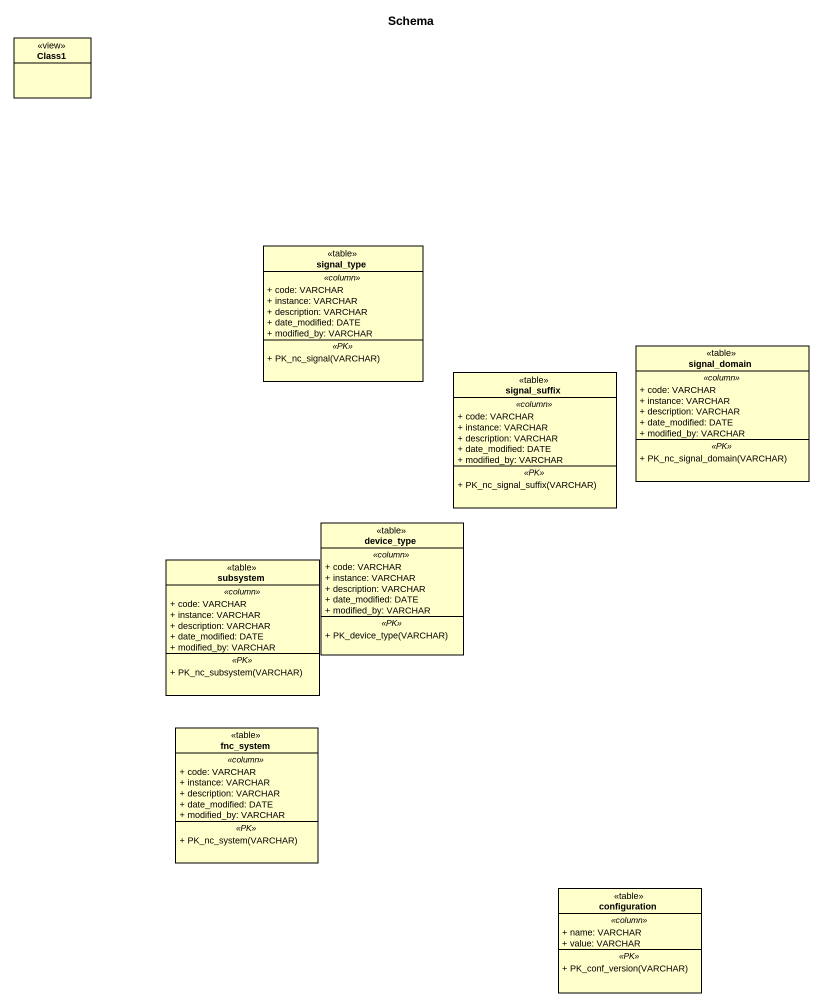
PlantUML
@startuml
title Schema
hide circle
hide empty members
skinparam classAttributeIconSize 0
class Class1 <<view>>
class signal_type <<table>> {
  .. <<column>> ..
  + code: VARCHAR
  + instance: VARCHAR
  + description: VARCHAR
  + date_modified: DATE
  + modified_by: VARCHAR
  .. <<PK>> ..
  + PK_nc_signal(VARCHAR)
}
class signal_suffix <<table>> {
  .. <<column>> ..
  + code: VARCHAR
  + instance: VARCHAR
  + description: VARCHAR
  + date_modified: DATE
  + modified_by: VARCHAR
  .. <<PK>> ..
  + PK_nc_signal_suffix(VARCHAR)
}
class signal_domain <<table>> {
  .. <<column>> ..
  + code: VARCHAR
  + instance: VARCHAR
  + description: VARCHAR
  + date_modified: DATE
  + modified_by: VARCHAR
  .. <<PK>> ..
  + PK_nc_signal_domain(VARCHAR)
}
class device_type <<table>> {
  .. <<column>> ..
  + code: VARCHAR
  + instance: VARCHAR
  + description: VARCHAR
  + date_modified: DATE
  + modified_by: VARCHAR
  .. <<PK>> ..
  + PK_device_type(VARCHAR)
}
class subsystem <<table>> {
  .. <<column>> ..
  + code: VARCHAR
  + instance: VARCHAR
  + description: VARCHAR
  + date_modified: DATE
  + modified_by: VARCHAR
  .. <<PK>> ..
  + PK_nc_subsystem(VARCHAR)
}
class fnc_system <<table>> {
  .. <<column>> ..
  + code: VARCHAR
  + instance: VARCHAR
  + description: VARCHAR
  + date_modified: DATE
  + modified_by: VARCHAR
  .. <<PK>> ..
  + PK_nc_system(VARCHAR)
}
class configuration <<table>> {
  .. <<column>> ..
  + name: VARCHAR
  + value: VARCHAR
  .. <<PK>> ..
  + PK_conf_version(VARCHAR)
}
@enduml
